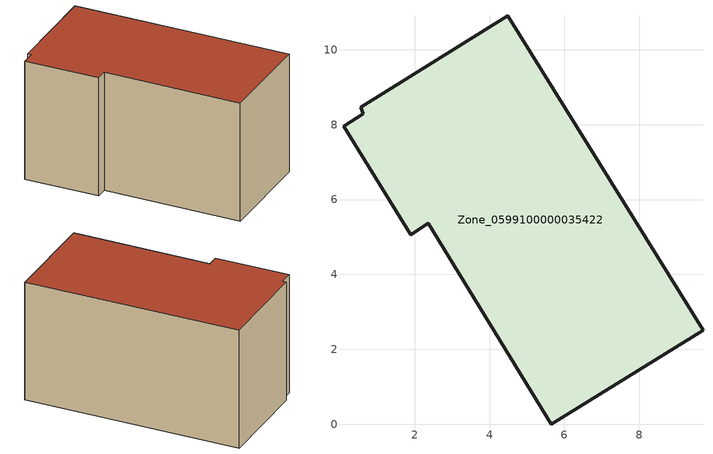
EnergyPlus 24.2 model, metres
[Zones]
Zone_0599100000035422
 floor ground (C_G): 5.65,0 2.36,5.37 1.9,5.06 0.1,7.96 0.63,8.29 0.56,8.47 4.49,10.91 9.7,2.51 z0
 wall outside (C_F): 2.36,5.37 5.65,0 9.7,2.51 4.49,10.91 0.56,8.47 0.63,8.29 0.1,7.96 1.9,5.06 2.36,5.37 z0:5.59
 roof outside (C_R): 0.1,7.96 1.9,5.06 2.36,5.37 5.65,0 9.7,2.51 4.49,10.91 0.56,8.47 0.63,8.29 z5.59
[BUILDING]
Pand.0599100000035422: North Axis=0; Terrain=City; Loads Convergence Tolerance Value=0.04; Temperature Convergence Tolerance Value=0.4; Solar Distribution=FullExterior; Maximum Number of Warmup Days=25; Minimum Number of Warmup Days=1
[Site:Location]
Rotterdam.The.Hague.AP_ZH_NLD Design_Conditions: Latitude=51.96; Longitude=4.45; Time Zone=1; Elevation=-4.5
[SITE:GROUNDTEMPERATURE:BUILDINGSURFACE]
18, 18, 18, 18, 18, 18, 18, 18, 18, 18, 18, 18
[MATERIAL] Thermal Absorptance=0.9; Solar Absorptance=0.7; Visible Absorptance=0.7
Name | Roughness | Thickness | Conductivity | Density | Specific Heat
G.TI.1975-1991 | MediumSmooth | 0.15 | 0.288461 | 540 | 1210
F.TI.1975-1991 | Rough | 0.3 | 0.230769 | 1920 | 840
R.TI.1975-1991 | MediumRough | 0.2 | 0.153846 | 1500 | 1000
[CONSTRUCTION]
C_G: G.TI.1975-1991
C_F: F.TI.1975-1991
C_R: R.TI.1975-1991
[ZONE]
Zone_0599100000035422: Type=1; Multiplier=1; Ceiling Height=Autocalculate; Volume=Autocalculate; Floor Area=autocalculate; Part of Total Floor Area=Yes
[ZONEINFILTRATION:DESIGNFLOWRATE]
Infil_Zone_0599100000035422: Zone or ZoneList or Space or SpaceList=Zone_0599100000035422; Schedule=AlwaysOn; Design Flow Rate Calculation Method=Flow/Area; Flow Rate per Floor Area=0.003; Constant Term Coefficient=1; Temperature Term Coefficient=0; Velocity Term Coefficient=0; Velocity Squared Term Coefficient=0
[HVACTEMPLATE:ZONE:IDEALLOADSAIRSYSTEM]
Zone_0599100000035422: Maximum Heating Supply Air Temperature=50; Minimum Cooling Supply Air Temperature=13; Maximum Heating Supply Air Humidity Ratio=0.0156; Minimum Cooling Supply Air Humidity Ratio=0.0077; Heating Limit=NoLimit; Cooling Limit=NoLimit; Dehumidification Control Type=ConstantSensibleHeatRatio; Cooling Sensible Heat Ratio=0.7; Dehumidification Setpoint=60; Humidification Control Type=None; Humidification Setpoint=30; Outdoor Air Method=None; Outdoor Air Flow Rate per Person=0.00944; Outdoor Air Flow Rate per Zone Floor Area=0; Outdoor Air Flow Rate per Zone=0; Demand Controlled Ventilation Type=None; Outdoor Air Economizer Type=NoEconomizer; Heat Recovery Type=None; Sensible Heat Recovery Effectiveness=0.7; Latent Heat Recovery Effectiveness=0.65
[ZONECONTROL:THERMOSTAT]
ThermostatControl_Zone_0599100000035422: Zone or ZoneList=Zone_0599100000035422; Control Type Schedule=DualSetpointControlType; Control 1=Thermostat_Zone_0599100000035422; Temperature Difference Between Cutout And Setpoint=0
[THERMOSTATSETPOINT:DUALSETPOINT]
Thermostat_Zone_0599100000035422: Heating Setpoint Temperature Schedule=HeatingSetpoint_Zone_0599100000035422; Cooling Setpoint Temperature Schedule=CoolingSetpoint_Zone_0599100000035422
[SCHEDULE:COMPACT]
HeatingSetpoint_Zone_0599100000035422: Through: 12/31, For: AllDays, Until: 24:00, 21
CoolingSetpoint_Zone_0599100000035422: Through: 12/31, For: AllDays, Until: 24:00, 24
DualSetpointControlType: Through: 12/31, For: AllDays, Until: 24:00, 4
AlwaysOn: Through: 12/31, For: AllDays, Until: 24:00, 1
